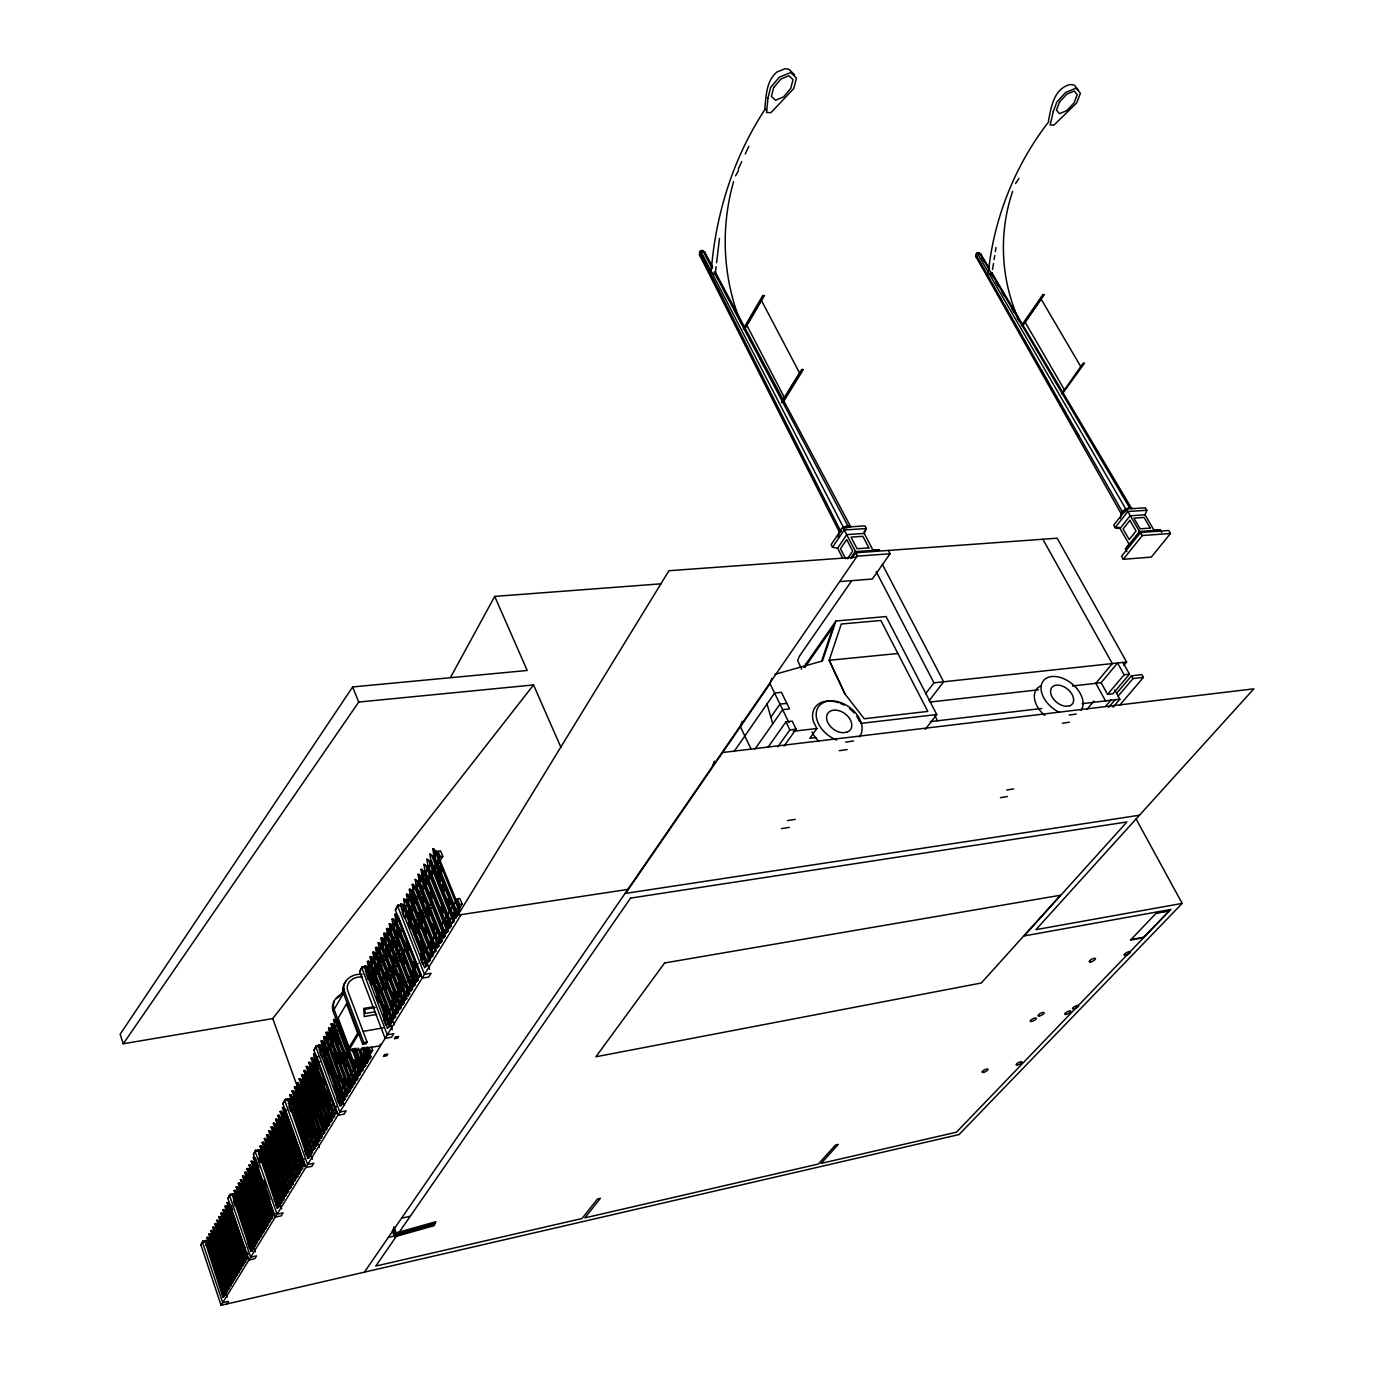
<?xml version="1.0" encoding="UTF-8"?>
<svg xmlns="http://www.w3.org/2000/svg" width="1374" height="1374" viewBox="0 0 1374 1374"><rect width="100%" height="100%" fill="white"/><g stroke="black" fill="none" stroke-linecap="round" stroke-linejoin="round"><path stroke-width="1.5" d="M386.712 979.422L385.424 975.093L385.75 979.198L388.378 979.147L382.985 985.656M403.389 950.258L401.947 954.295M413.162 908.678C412.561 904.556 416.666 908.283 414.158 910.807M425.768 913.229L425.425 911.477L427.125 911.237M414.501 906.703L414.33 908.18M416.7 926.815L418.417 925.818M425.425 911.477L425.236 912.971M699.469 251.682L840.081 530.021L839.686 532.717L699.452 254.774L700.534 250.669L704.587 251.854L712.642 267.02M702.887 251.717L702.956 250.703M396.262 953.127L395.832 957.094L396.451 956.064M389.289 949.76L388.103 949.709M421.595 923.568L419.894 923.826L420.152 921.095L418.16 916.08L416.82 916.046L418.744 912.594M427.915 912.971L426.215 913.229L426.49 910.481M426.971 905.535C427.451 902.735 427.949 907.338 429.65 905.535L430.148 904.899M764.734 109.199C766.228 96.249 765.971 81.014 777.014 71.998L785.052 68.7L788.882 69.232L794.619 74.831M392.346 969.065L390.972 972.157M393.926 969.512L393.857 966.764M715.236 271.897L715.511 274.663L711.097 272.756C715.407 214.773 733.115 157.735 765.232 109.044L766.675 110.246M715.39 272.773L716.112 266.711M716.593 262.674L719.461 238.406M386.523 954.964L386.146 957.833L387.812 955.016M416.992 928.377L416.717 926.076M838.192 537.457L840.081 530.021L843.464 527.118L847.827 525.727L850.918 526.534L845.783 528.166M399.164 950.224L399.147 953.367L400.676 955.205M412.647 928.171L413.591 925.149M422.522 911.975L422.608 913.779M991.839 272.67L992.492 275.229L988.232 273.478C993.866 218.449 1014.768 165.464 1048.723 121.754M992.56 269.493L993.488 263.499M994.106 259.514L994.724 255.53M995.343 251.528L995.961 247.543M386.695 975.574L386.781 977.206M395.042 963.191L394.338 964.325L392.724 960.563L394.39 960.306L392.912 960.443M380.22 988.816L380.117 985.845M414.553 935.282L414.639 932.362M989.555 268.789L980.796 254.035L977.086 252.936L975.987 256.749L1121.459 514.185L1120.205 518.565M380.358 962.796L379.567 964.995M978.992 253.898L979.181 252.953M980.521 255.409L980.796 254.035L978.391 252.558M402.857 950.516L403.321 949.795M382.728 977.326L382.539 980.04M1048.465 121.118C1051.093 107.224 1053.806 88.468 1070.157 84.535L1074.228 85.051L1078.487 90.186M334.346 1000.719L333.332 1005.012L334.105 1009.478L353.101 1060.333L352.053 1062.085L355.299 1061.484L356.347 1059.732L352.397 1049.169L349.151 1049.753L358.717 1033.78M733.596 181.608C720.337 227.895 722.81 278.596 741.067 323.182M428.774 904.642L428.671 905.294A2.284 1.013 82 0 0 428.791 906.531L429.032 907.355M381.233 988.301L380.014 991.015M1012.672 191.347C998.348 233.065 1000.736 280.176 1019.044 320.314M404.231 905.226L397.996 905.054L395.386 910.069L422.127 978.133L428.757 977.034L431.093 973.239L424.463 974.321L397.653 906.187L404.231 905.226L405.777 909.107M1121.459 514.185L1122.232 511.66L1125.564 508.964L1129.48 507.676L1132.743 508.414M385.424 959.292L385.39 955.548M368.215 966.918L362.169 966.781L359.662 971.607L385.115 1038.366L391.59 1037.215L393.806 1033.643L387.313 1034.794L361.774 967.949L368.215 966.918L369.726 970.851M925.269 729.388L936.742 714.532L886.075 616.548L835.924 621.014L822.494 660.963L775.056 674.308M625.634 893.375L770.024 683.685L771.793 678.413M821.618 661.134L833.176 626.802L804.872 667.317L806.091 663.728M412.939 909.863L410.843 913.109M339.979 1105.778L341.25 1103.717L320.657 1047.847L318.682 1045.219L319.438 1049.959L339.979 1105.778L341.164 1105.555L342.435 1103.477L321.842 1047.641L319.867 1045.013L316.312 1045.751L313.942 1050.337L337.815 1115.344L344.101 1114.125L346.128 1110.845L339.825 1112.064L315.9 1046.971L322.151 1045.854L323.594 1049.805M742.2 721.436L740.397 726.709L750.908 748.761M427.245 914.157L426.764 915.359M712.505 766.366L714.325 761.127M307.776 1158.368L308.978 1156.41L287.424 1098.994L307.776 1158.368L308.927 1158.127L310.129 1156.187L290.446 1101.381L288.557 1098.771L285.191 1099.372L282.907 1103.786L305.715 1167.574L311.864 1166.32L313.787 1163.228L307.621 1164.482L284.744 1100.608L290.859 1099.458L292.301 1103.442M255.633 1150.261L253.434 1154.521L275.281 1217.124L281.292 1215.835L283.096 1212.899L277.067 1214.187L255.186 1151.532L261.163 1150.347L255.633 1150.261L253.434 1154.521M250.807 1251.405L251.871 1249.636L232.051 1194.178L250.807 1251.405L251.906 1251.147L252.988 1249.395L234.868 1196.548L233.151 1193.954L230.059 1194.315L227.929 1198.454L248.934 1259.975L254.843 1258.67L256.56 1255.888L250.652 1257.193L229.595 1195.586L235.469 1194.384L232.996 1193.714L232.172 1195.14M226.865 1303.96L228.496 1301.333L222.708 1302.655L202.51 1242.216L208.264 1240.962L203.008 1240.911L200.947 1244.913L221.094 1305.3L959.086 1134.546L1182.172 903.405L1136.075 818.921M382.676 988.799L381.663 990.74M1161.803 532.545L1160.291 529.969L1154.126 530.45L1145.006 514.803L1146.826 510.286L1145.401 507.83L1126.405 509.05L1113.713 525.194L1115.138 527.65L1120.033 528.492L1129.05 544.156L1125.443 549.033L1126.92 551.627M399.473 958.434L399.061 955.411M711.097 272.756L711.457 271.88M383.775 959.55L382.848 961.268M396.21 1232.873L435.85 1221.726L434.064 1225.677L394.51 1236.823L396.21 1232.873L393.977 1226.879M850.575 558.479L855.281 551.627L879.583 549.892L873.108 550.407L864.263 533.438L866.359 528.543L864.967 525.881L842.794 527.307L831.133 544.619L832.507 547.281L837.59 548.192L842.451 557.638M380.048 966.042L380.546 962.401M381.955 965.201L379.774 967.828M404.626 952.251L404.042 953.401M738.25 169.105L741.754 161.531M745.275 153.957L748.778 146.383M389.22 966.351L390.783 965.115M395.145 965.561L393.634 966.987M399.971 934.818L399.989 931.589L399.49 932.499M359.662 971.607L362.169 966.781M395.386 910.069L397.996 905.054M200.947 1244.913L203.008 1240.911M227.929 1198.454L230.059 1194.315M282.907 1103.786L285.191 1099.372M313.942 1050.337L316.312 1045.751M393.582 970.748L390.25 971.796M396.279 938.494L396.674 937.721A3.761 1.632 81.9 0 0 397.034 936.226M412.372 909.193C410.311 912.388 410.431 909.227 412.973 910.55M417.954 928.068L417.095 929.477M399.113 931.538L400.865 930.679M385.184 959.876L382.556 961.577M450.672 677.159L494.709 596.402L661.358 583.795M425.064 915.599L422.574 917.798M735.537 175.872L738.577 170.324M389.701 970.611L386.764 970.8L388.584 967.519M333.624 1019.542L335.651 1022.17L336.836 1021.964L334.809 1019.336L333.624 1019.542L334.38 1024.334L355.368 1080.651L356.57 1080.428L357.875 1078.298L333.075 1011.264C330.722 1004.531 335.153 997.352 341.113 994.244L344.239 988.833M334.105 1009.478L343.466 993.282L342.693 988.816L343.706 984.505L346.385 980.778M205.087 1241.649L205.877 1240.293M257.762 1151.172L258.638 1149.66M287.321 1100.385L288.248 1098.788L290.859 1099.458M318.459 1046.885L319.438 1045.202L322.151 1045.854M207.337 1245.789L215.958 1231.035M218.123 1227.343L220.269 1223.65M222.433 1219.975L231.055 1205.221L232.704 1210.065L224.065 1224.784M254.413 1165.289L233.443 1201.116L235.109 1205.977L239.316 1198.815M259.154 1157.166L261.283 1153.542M263.396 1149.918L279.3 1122.73M281.412 1119.106L286.702 1110.037M318.029 1056.486L288.849 1106.379L290.653 1111.394L302.572 1091.111M332.937 1030.981L320.142 1052.862L322.031 1057.98M335.084 1027.34L338.279 1021.861M397.739 920.168L366.24 974.029L368.249 979.284L370.671 978.889L400.057 928.961M413.849 892.619L402.273 912.405L404.385 917.763L440.264 856.689L442.789 856.346L440.573 850.901L438.048 851.245L433.841 858.441M415.961 889.03L431.745 862.03M208.934 1250.546L221.901 1228.459M241.412 1195.243L243.507 1191.67M245.62 1188.081L247.715 1184.508M249.81 1180.936L257.161 1168.415M260.888 1162.095L286.376 1118.676M304.736 1087.418L312.327 1074.52M314.491 1070.827L319.902 1061.604M323.096 1056.159L340.202 1027.031M368.249 979.284L382.384 955.239M384.565 951.529L393.256 936.724M395.42 933.032L398.683 927.484M212.18 1248.227L214.344 1244.552M223 1229.833L231.656 1215.114M237.307 1205.513L246.788 1189.42M248.883 1185.848L257.299 1171.541M265.251 1158.024L268.445 1152.597M270.575 1148.99L280.159 1132.708M284.418 1125.478L287.613 1120.05M294.036 1109.11L298.381 1101.742M300.545 1098.049L308.137 1085.151M310.318 1081.458L317.909 1068.56M324.384 1057.568L332.937 1043.003M335.084 1039.362L338.296 1033.901M406.859 917.403L442.789 856.346M385.321 956.682L386.97 953.882L385.579 952.302M392.827 946.514L388.705 953.504L388.705 951.461M394.424 943.818L395.832 941.43L394.149 941.688M399.267 953.882L399.782 953.024L397.584 954.157L399.267 953.882L400.143 956.149M415.978 924.049L418.228 925.286L416.545 925.544L414.295 929.305L415.858 929.099M426.936 910.687L425.236 910.945L422.969 914.74L423.862 915.342M404.763 949.194L406.67 945.999L405.21 946.171L406.876 945.913L406.412 944.659M419.894 923.826L421.921 923.019M426.215 913.229L428.207 909.914M385.424 984.076L383.878 986.687L382.212 986.961M389.185 977.79L390.817 975.059L389.151 975.334M397.515 963.844L399.422 960.649L397.756 960.924M423.037 918.863L424.394 918.88L419.139 927.673L417.438 927.931L417.696 925.217L415.704 920.202L414.364 920.168L417.404 919.945L416.064 919.91M428.911 911.306L430.886 907.991L427.675 908.472L430.886 907.991M392.26 976.502L394.132 973.393L392.689 973.548M351.349 1050.921L352.397 1049.169M343.466 993.282L362.736 1044.412L363.818 1042.626L367.081 1042.042L347.862 991.135C344.582 982.513 354.372 975.832 362.204 977.12M367.081 1042.042L365.999 1043.828L362.736 1044.412M221.231 1287.301L245.465 1247.437M250.068 1239.88L258.638 1225.78M260.768 1222.259L270.42 1206.389M274.199 1200.172L276.363 1196.599M278.527 1193.044L300.202 1157.372M318.94 1126.56L304.564 1150.193L306.402 1155.311L323.027 1128.088M321.155 1122.919L332.199 1104.73M366.068 1049.049L336.596 1097.534L338.502 1102.738L370.241 1050.749L372.646 1050.32L371.323 1046.799M418.194 963.277L383.775 1019.886L385.836 1025.244L417.009 974.183M422.917 955.514L438.478 929.923M440.693 926.265L457.37 898.854L459.895 898.476L462.162 904.023L453.231 918.622M222.846 1292.127L247.148 1252.349M247.921 1243.401L249.604 1248.331L271.983 1211.679M275.951 1205.187L294.414 1174.925M296.595 1171.369L304.204 1158.917M325.243 1124.447L336.321 1106.293M426.198 959.138L422.849 964.617L420.702 959.155M428.413 955.497L444.025 929.94M446.241 926.299L459.62 904.401L462.162 904.023M228.342 1286.219L223.91 1293.449L221.746 1293.947M230.557 1282.595L248.247 1253.672M259.343 1235.535L251.82 1247.832L249.604 1248.331M262.571 1230.262L272.258 1214.427M280.382 1201.151L283.645 1195.809M285.826 1192.254L303.242 1163.778M308.703 1154.847L312.035 1149.403M314.268 1145.761L319.816 1136.693M323.148 1131.249L334.243 1113.112M341.954 1100.488L372.646 1050.32M388.258 1024.815L418.366 975.609M425.339 964.222L433.136 951.443M435.369 947.802L450.998 922.263M222.863 1297.022L224.958 1295.098L207.594 1243.247L205.945 1240.67L204.863 1240.911L222.863 1297.022L224.958 1295.098M224.889 1293.69L227.002 1291.783L209.587 1239.846L207.938 1237.27L206.856 1237.493L224.889 1293.69L227.002 1291.783M226.933 1290.358L229.046 1288.434L211.579 1236.428L209.913 1233.852L208.831 1234.092L226.933 1290.358L229.046 1288.434M228.994 1287.009L231.107 1285.085L213.571 1232.993L211.922 1230.417L210.84 1230.657L228.994 1287.009L231.107 1285.085M231.038 1283.642L233.168 1281.719L215.581 1229.558L213.915 1226.982L212.833 1227.205L231.038 1283.642L233.168 1281.719M233.116 1280.276L235.246 1278.335L217.607 1226.106L215.941 1223.53L214.842 1223.753L233.116 1280.276L235.246 1278.335M235.194 1276.875L237.324 1274.935L219.634 1222.637L217.951 1220.043L216.869 1220.284L235.194 1276.875L237.324 1274.935M237.273 1273.475L239.419 1271.517L221.661 1219.15L219.977 1216.557L218.895 1216.797L237.273 1273.475L239.419 1271.517M239.368 1270.057L241.515 1268.099L223.704 1215.646L222.021 1213.07L220.922 1213.294L239.368 1270.057L241.515 1268.099M241.463 1266.622L243.627 1264.664L225.765 1212.143L224.065 1209.549L222.966 1209.79L241.463 1266.622L243.627 1264.664M243.576 1263.187L245.74 1261.212L227.826 1208.605L226.126 1206.029L225.027 1206.252L243.576 1263.187L245.74 1261.212M245.706 1259.718L247.87 1257.742L229.887 1205.067L228.187 1202.49L227.088 1202.714L245.706 1259.718L247.87 1257.742M252.953 1247.884L255.135 1245.892L236.963 1192.958L235.246 1190.365L234.13 1190.588L252.953 1247.884L255.135 1245.892M255.1 1244.363L257.299 1242.354L239.076 1189.352L237.341 1186.758L236.225 1186.981L255.1 1244.363L257.299 1242.354M257.264 1240.825L259.48 1238.816L241.189 1185.728L239.454 1183.134L238.337 1183.358L257.264 1240.825L259.48 1238.816M259.446 1237.27L261.661 1235.243L243.301 1182.104L241.566 1179.493L240.45 1179.734L259.446 1237.27L261.661 1235.243M261.627 1233.697L263.842 1231.671L245.431 1178.445L243.696 1175.852L242.58 1176.075L261.627 1233.697L263.842 1231.671M263.825 1230.125L266.041 1228.081L247.578 1174.787L245.826 1172.177L244.709 1172.4L263.825 1230.125L266.041 1228.081M266.024 1226.518L268.256 1224.474L249.725 1171.095L247.973 1168.501L246.856 1168.724L266.024 1226.518L268.256 1224.474M268.239 1222.912L270.472 1220.851L251.889 1167.402L250.12 1164.809L249.003 1165.032L268.239 1222.912L270.472 1220.851M270.472 1219.288L272.705 1217.227L254.053 1163.692L252.284 1161.082L251.167 1161.305L270.472 1219.288L272.705 1217.227M272.705 1215.646L274.937 1213.568L272.705 1215.646L253.331 1157.578L254.448 1157.355L256.234 1159.965L255.117 1160.188L253.331 1157.578M277.222 1208.244L279.489 1206.166L260.648 1152.408L258.862 1149.798L257.728 1150.021L277.222 1208.244L279.489 1206.166M279.489 1204.551L281.756 1202.473L262.846 1148.63L261.06 1146.019L259.926 1146.242L279.489 1204.551L281.756 1202.473M281.756 1200.859L284.023 1198.746L265.062 1144.834L263.258 1142.223L262.142 1142.447L281.756 1200.859L284.023 1198.746M284.04 1197.132L286.307 1195.019L267.295 1141.021L265.474 1138.428L264.358 1138.634L284.04 1197.132L286.307 1195.019M286.324 1193.388L288.609 1191.275L269.527 1137.208L267.707 1134.598L266.573 1134.821L286.324 1193.388L288.609 1191.275M288.626 1189.644L290.91 1187.514L271.76 1133.361L269.939 1130.75L268.806 1130.974L288.626 1189.644L290.91 1187.514M290.927 1185.865L293.229 1183.735L274.027 1129.514L272.189 1126.903L271.056 1127.109L290.927 1185.865L293.229 1183.735M293.246 1182.087L295.565 1179.94L276.277 1125.632L274.439 1123.022L273.306 1123.245L293.246 1182.087L295.565 1179.94M295.582 1178.274L297.9 1176.127L278.544 1121.751L276.706 1119.14L275.573 1119.346L295.582 1178.274L297.9 1176.127M297.918 1174.461L300.236 1172.314L280.828 1117.835L278.991 1115.224L277.84 1115.448L297.918 1174.461L300.236 1172.314M300.271 1170.614L302.606 1168.467L283.13 1113.919L281.275 1111.308L280.124 1111.514L300.271 1170.614L302.606 1168.467M302.623 1166.766L304.959 1164.602L285.431 1109.986L283.559 1107.358L282.409 1107.581L302.623 1166.766L304.959 1164.602M310.163 1154.452L312.533 1152.271L292.782 1097.397L290.893 1094.769L289.742 1094.992L310.163 1154.452L312.533 1152.271M312.568 1150.536L314.938 1148.338L295.118 1093.378L293.229 1090.767L292.078 1090.973L312.568 1150.536L314.938 1148.338M314.99 1146.603L317.36 1144.387L297.471 1089.359L295.565 1086.731L294.414 1086.954L314.99 1146.603L317.36 1144.387M317.411 1142.636L319.781 1140.42L299.841 1085.305L297.935 1082.695L296.767 1082.901L317.411 1142.636L319.781 1140.42M319.85 1138.668L322.237 1136.435L302.211 1081.252L300.288 1078.624L299.137 1078.83L319.85 1138.668L322.237 1136.435M322.289 1134.666L324.676 1132.434L304.599 1077.164L302.675 1074.537L301.507 1074.76L322.289 1134.666L324.676 1132.434M324.745 1130.665L327.149 1128.415L306.986 1073.06L305.062 1070.432L303.894 1070.655L324.745 1130.665L327.149 1128.415M327.218 1126.628L329.623 1124.379L309.39 1068.938L307.45 1066.327L306.299 1066.533L327.218 1126.628L329.623 1124.379M329.691 1122.575L332.113 1120.325L311.812 1064.816L309.871 1062.188L308.703 1062.394L329.691 1122.575L332.113 1120.325M332.182 1118.522L334.603 1116.255L314.234 1060.659L312.293 1058.032L311.125 1058.238L332.182 1118.522L334.603 1116.255M334.689 1114.434L337.111 1112.15L316.673 1056.486L314.715 1053.858L313.547 1054.064L314.285 1058.787L334.689 1114.434L337.111 1112.15M342.521 1101.639L344.977 1099.337L324.316 1043.398L322.323 1040.788L321.155 1040.994L321.894 1045.734L342.521 1101.639L344.977 1099.337M345.063 1097.483L347.536 1095.164L326.789 1039.156L324.796 1036.528L323.629 1036.735L324.367 1041.492L345.063 1097.483L347.536 1095.164M347.622 1093.292L350.095 1090.973L329.279 1034.88L327.287 1032.252L326.102 1032.458L326.857 1037.233L347.622 1093.292L350.095 1090.973M350.198 1089.101L352.671 1086.765L331.787 1030.603L329.777 1027.975L328.609 1028.181L329.348 1032.956L350.198 1089.101L352.671 1086.765M352.774 1084.893L355.265 1082.54L334.311 1026.292L332.285 1023.664L331.117 1023.87L331.855 1028.645L352.774 1084.893L355.265 1082.54M355.368 1080.651L357.875 1078.298M336.905 1019.989L357.979 1076.392L360.486 1074.039L355.385 1060.419M352.586 1050.698L360.606 1072.115L363.114 1069.762L355.076 1048.328M355.918 1048.328L363.234 1067.821L365.742 1065.451L359.885 1049.839M360.727 1049.839L365.879 1063.51L368.404 1061.123L363.251 1047.452M364.11 1047.435L368.524 1059.182L371.066 1056.778L367.373 1047.005M387.468 1028.25L390.061 1025.794L368.095 968.447L365.965 965.819L364.763 966.008L365.536 970.937L387.468 1028.25L390.061 1025.794M391.607 1021.5L390.216 1023.75L392.827 1021.277L391.607 1021.5L369.554 964.05L367.442 961.422L368.644 961.216L370.774 963.861L394.218 1024.729M392.998 1019.233L395.609 1016.743L373.47 959.241L371.341 956.613L370.121 956.802L370.894 961.748L392.998 1019.233L395.609 1016.743M395.764 1014.682L398.391 1012.191L376.167 954.604L374.037 951.976L372.818 952.165L373.608 957.111L395.764 1014.682L398.391 1012.191M398.563 1010.13L401.191 1007.623L378.898 949.949L376.751 947.321L375.531 947.51L376.304 952.474L398.563 1010.13L401.191 1007.623M401.38 1005.545L404.008 1003.037L381.628 945.26L379.464 942.633L378.245 942.822L379.035 947.802L401.38 1005.545L404.008 1003.037M404.196 1000.942L406.841 998.417L384.377 940.572L382.212 937.927L380.976 938.116L381.783 943.114L404.196 1000.942L406.841 998.417M407.03 996.305L409.692 993.78L387.125 935.849L384.96 933.204L383.724 933.393L384.531 938.39L407.03 996.305L409.692 993.78M409.881 991.65L412.543 989.108L389.907 931.091L387.726 928.463L386.489 928.652L387.296 933.65L409.881 991.65L412.543 989.108M412.732 986.979L415.412 984.437L392.689 926.334L390.491 923.689L389.271 923.878L390.061 928.893L412.732 986.979L415.412 984.437M415.618 982.29L418.297 979.731L395.489 921.542L393.29 918.897L392.054 919.086L392.861 924.118L415.618 982.29L418.297 979.731M418.503 977.567L421.2 975.008L398.305 916.716L396.09 914.088L394.853 914.277L395.66 919.309L418.503 977.567L421.2 975.008M424.618 967.588L427.331 964.995L404.248 906.531L402.015 903.903L400.779 904.092L401.586 909.159L424.618 967.588L427.331 964.995M427.554 962.796L430.268 960.203L407.099 901.653L404.866 899.025L403.63 899.197L404.437 904.281L427.554 962.796L430.268 960.203M430.491 957.987L433.222 955.377L409.967 896.741L407.717 894.113L406.481 894.285L407.288 899.386L430.491 957.987L433.222 955.377M433.463 953.161L436.193 950.533L412.853 891.812L410.586 889.167L409.349 889.356L410.156 894.457L433.463 953.161L436.193 950.533M436.434 948.3L439.182 945.656L415.738 886.848L412.234 884.392L413.042 889.51L436.434 948.3L439.182 945.656M439.422 943.406L442.188 940.761L418.658 881.868L415.137 879.412L415.944 884.53L439.422 943.406L442.188 940.761M442.428 938.511L445.193 935.849L421.578 876.852L418.04 874.414L418.864 879.549L442.428 938.511L445.193 935.849M445.451 933.564L448.233 930.902L424.514 871.837L420.976 869.381L421.801 874.517L445.451 933.564L448.233 930.902M448.491 928.618L451.273 925.939L427.469 866.771L423.913 864.315L424.738 869.484L448.491 928.618L451.273 925.939M451.531 923.637L454.33 920.941L430.44 861.687L426.867 859.231L427.692 864.418L451.531 923.637L454.33 920.941M454.605 918.622L457.405 915.926L433.411 856.586L429.839 854.13L430.663 859.317L454.605 918.622L457.405 915.926M457.679 913.607L460.496 910.876L436.417 851.468L432.81 849.012L433.652 854.199L457.679 913.607L458.95 913.401M360.486 1074.039L357.979 1076.392M363.114 1069.762L360.606 1072.115M365.742 1065.451L363.234 1067.821M365.879 1063.51L368.404 1061.123M368.524 1059.182L371.066 1056.778M380.581 1044.137L379.516 1045.889L353.358 1050.56M221.094 1305.3L461.149 914.62M1015.575 183.549L1018.924 178.414M494.709 596.402L527.204 670.478L352.654 686.931L120.139 1034.279L123.282 1043.742L272.756 1018.563L533.541 684.922L560.901 747.301M417.301 931.143L418.727 926.557M832.507 547.281L844.186 529.986L866.359 528.543L864.006 531.978M837.59 548.192L846.813 534.589L864.263 533.438M847.466 558.754L852.704 551.111L846.71 539.518L840.459 548.724L845.577 558.634M385.373 972.792L384.668 976.571L386.317 976.296M850.987 558.428L855.641 551.644L842.794 527.307M851.966 557.93L855.452 552.829L1057.138 538.196L1126.628 662.028L1123.88 665.308M364.419 1272.135L857.17 556.144L890.077 553.756L888.36 550.476M123.282 1043.742L358.734 702.045L533.541 684.922M386.764 972.895L388.052 972.242L389.443 975.128M396.502 965.956L395.094 966.609M851.519 580.996L799.479 656.085L797.624 660.516L801.626 669.138M734.025 751.561L774.592 693.063L781.445 692.341L789.535 708.898L782.665 709.654L755.013 749.036M803.704 667.163L835.924 621.014M422.591 910.069L421.286 913.624L421.887 917.197M423.948 910.309L425.047 909.279L426.575 910.086M770.848 717.159L779.968 704.123L786.838 703.368M890.077 553.756L872.353 579.021L839.651 581.597M767.911 747.37L785.962 721.848L792.197 721.127L796.113 729.165L783.987 746.134M777.787 746.872L789.878 729.886L796.113 729.165M378.606 985.845L380.323 988.438M838.363 702.646A27.463 19.03 36.2 0 0 813.494 721.848L816.895 728.512L809.818 738.285L816.053 737.546M1062.411 393.737L1084.601 363.131L1083.141 363.165L1061.69 393.771M381.233 964.72L378.09 965.149M925.544 693.887L933.959 682.826L1126.628 662.028M929.168 700.706L943.646 681.779L882.383 564.405M427.932 905.792L428.74 903.061L427.039 902.821A3.401 1.511 82 0 0 426.627 904.195M1120.033 528.492L1130.063 515.8L1145.006 514.803M405.948 942.942L405.004 942.238L404.506 943.285A2.25 0.979 81.7 0 0 404.626 944.505L404.866 945.329M1125.443 549.033L1139.493 531.446L1140.987 534.039M1140.557 532.494L1121.545 556.264L1123.279 559.304L1151.309 557.105L1170.459 533.507L1168.69 530.484L1140.557 532.494L1142.326 535.534L1170.459 533.507M1123.279 559.304L1142.326 535.534M414.364 925.698L413.952 928.326M400.435 948.987L401.483 949.262M1072.476 685.969L1101.124 682.723L1117.577 663.007L1124.138 674.754L1129.462 674.153L1122.901 662.44M1087.16 709.104L1093.927 701.049M1101.124 682.723L1107.581 694.402L1124.138 674.754M1129.462 674.153L1112.888 693.784L1107.581 694.402M1105.726 706.219L1111.171 699.778M1116.615 693.355L1131.455 675.802L1141.846 674.634L1143.408 677.399L1119.776 705.154M1108.612 707.352L1115.413 699.332M1118.144 696.103L1133.018 678.567L1143.408 677.399M1113.043 707.232L1119.862 699.211L1114.761 690.023M1143.202 937.738L1169.703 910.43L1156.582 912.8L1130.424 940.125L1143.46 937.686M389.615 967.536L391.075 969.443M400.469 959.138L401.414 955.565M838.81 533.249L841.438 530.982M335.995 998.795L340.082 996.03M383.415 976.175L383.827 975.987A2.714 1.151 81.5 0 1 384.445 976.313L384.668 976.571M401.878 931.417L400.658 931.005M400.641 947.27L402.84 948.524M425.116 917.42L423.896 917.334M378.52 967.966L376.82 966.918M435.283 1222.997L395.66 1234.161L393.445 1228.167M434.493 1224.732L394.922 1235.879L392.706 1229.885M388.361 1237.356L397 1235.415M251.871 1249.636L252.988 1249.395M401.569 1218.171L410.259 1216.248M207.508 1241.787L208.59 1241.546M204.863 1240.911L206.512 1243.47L207.594 1243.247M205.516 1245.17L206.598 1244.947L205.945 1240.67M210.84 1230.657L212.489 1233.234L213.571 1232.993M211.493 1234.951L212.575 1234.711L211.922 1230.417M208.831 1234.092L210.48 1236.669L211.579 1236.428M209.483 1238.369L210.583 1238.146L209.913 1233.852M209.587 1239.846L208.487 1240.069L206.856 1237.493M216.869 1220.284L218.535 1222.86L219.634 1222.637M214.842 1223.753L216.508 1226.329L217.607 1226.106M215.512 1228.064L216.594 1227.824L215.941 1223.53M212.833 1227.205L214.499 1229.799L215.581 1229.558M223.636 1214.135L224.735 1213.895L224.065 1209.549M220.922 1213.294L222.605 1215.887L223.704 1215.646M218.895 1216.797L220.579 1219.373L221.661 1219.15M219.548 1221.125L220.647 1220.885L219.977 1216.557M227.088 1202.714L228.788 1205.307L229.887 1205.067M227.758 1207.076L228.857 1206.836L228.187 1202.49M225.027 1206.252L226.727 1208.845L227.826 1208.605M222.966 1209.79L224.666 1212.366L225.765 1212.143M233.769 1196.771L234.868 1196.548M239.007 1187.771L240.124 1187.548M239.076 1189.352L237.96 1189.575L236.225 1186.981M236.912 1191.378L238.011 1191.155L248.127 1220.576M234.13 1190.588L235.864 1193.182L236.963 1192.958M234.799 1194.985L235.916 1194.762M243.267 1180.506L244.366 1180.266L246.41 1186.174M240.45 1179.734L242.202 1182.327L243.301 1182.104M241.137 1184.148L242.236 1183.907M238.337 1183.358L240.072 1185.951L241.189 1185.728M246.856 1168.724L248.608 1171.318L249.725 1171.095M244.709 1172.4L246.461 1175.01L247.578 1174.787M245.396 1176.848L246.513 1176.608L245.826 1172.177M242.58 1176.075L244.332 1178.669L245.431 1178.445M254.018 1162.061L255.152 1161.82M251.167 1161.305L252.936 1163.915L254.053 1163.692M249.003 1165.032L250.772 1167.625L251.889 1167.402M308.978 1156.41L310.129 1156.187M249.69 1169.48L250.807 1169.257L250.12 1164.809M258.432 1154.504L259.549 1154.28L264.426 1168.209M1126.405 509.05L1139.493 531.446M262.142 1142.447L263.945 1145.057L265.062 1144.834M262.829 1146.947L263.963 1146.74L273.082 1172.675M259.926 1146.242L261.73 1148.853L262.846 1148.63M260.631 1150.742L261.747 1150.519L261.06 1146.019M257.728 1150.021L259.531 1152.631L260.648 1152.408M266.573 1134.821L268.394 1137.432L269.527 1137.208M267.277 1139.338L268.411 1139.115L267.707 1134.598M264.358 1138.634L266.161 1141.244L267.295 1141.021M265.045 1143.151L266.178 1142.928M274.01 1127.796L275.143 1127.573M271.056 1127.109L272.876 1129.737L274.027 1129.514M271.76 1131.661L272.894 1131.437M268.806 1130.974L270.626 1133.584L271.76 1133.361M278.544 1120.016L279.695 1119.793L278.991 1115.224M275.573 1119.346L277.411 1121.974L278.544 1121.751M276.277 1123.915L277.411 1123.692M273.306 1123.245L275.143 1125.856L276.277 1125.632M283.13 1112.167L284.281 1111.944M280.124 1111.514L281.979 1114.142L283.13 1113.919M341.25 1103.717L342.435 1103.477M277.84 1115.448L279.695 1118.058L280.828 1117.835M288.128 1103.597L289.279 1103.374L288.557 1098.771M282.409 1107.581L284.281 1110.192L285.431 1109.986M292.078 1090.973L293.967 1093.601L295.118 1093.378M1130.957 939.576L1143.735 937.188M289.742 1094.992L291.632 1097.603L292.782 1097.397M289.296 1101.604L290.446 1101.381M296.767 1082.901L298.673 1085.529L299.841 1085.305M297.488 1087.555L298.656 1087.332L297.935 1082.695M294.414 1086.954L296.32 1089.565L297.471 1089.359M295.135 1091.591L296.286 1091.368M301.507 1074.76L303.431 1077.371L304.599 1077.164M302.246 1079.414L303.396 1079.208M299.137 1078.83L301.043 1081.458L302.211 1081.252M353.101 1060.333L356.347 1059.732M306.299 1066.533L308.223 1069.161L309.39 1068.938M307.02 1071.222L308.188 1070.999M303.894 1070.655L305.818 1073.266L306.986 1073.06M304.633 1075.327L305.784 1075.121L305.062 1070.432M379.842 983.458L378.606 984.145A10.803 4.603 81.4 0 0 378.245 984.66M311.125 1058.238L313.066 1060.865L314.234 1060.659M311.846 1062.944L313.014 1062.737M308.703 1062.394L310.644 1065.022L311.812 1064.816M1156.032 913.366L1168.879 911.048M309.425 1067.083L310.593 1066.877L315.659 1080.754M313.547 1054.064L315.505 1056.692L316.673 1056.486M314.285 1058.787L315.453 1058.564L314.715 1053.858M1182.172 903.405L1035.893 929.666L1253.861 688.821L722.621 752.505M321.155 1040.994L323.13 1043.622L324.316 1043.398M320.657 1047.847L321.842 1047.641M319.438 1049.959L320.606 1049.753M326.857 1037.233L328.043 1037.026M363.062 1031.41L383.329 1027.855M323.629 1036.735L325.604 1039.362L326.789 1039.156M331.855 1028.645L333.04 1028.439L332.285 1023.664M328.609 1028.181L330.602 1030.809L331.787 1030.603M329.348 1032.956L330.533 1032.75L329.777 1027.975M326.102 1032.458L328.094 1035.086L329.279 1034.88M376.682 1014.407L364.213 1016.554L363.732 1008.43L374.106 1006.678M331.117 1023.87L333.126 1026.498L334.311 1026.292M375.119 1007.571L364.917 1009.306L365.175 1013.514L375.377 1011.762M373.676 976.433L375.325 976.158L378.623 970.576L376.974 970.851M392.466 973.668L394.132 973.393M391.573 975.42L389.907 975.695L389.666 978.322L391.332 978.065M1000.409 797.659L1007.331 796.525M365.536 970.937L366.755 970.731M386.764 970.8L388.43 970.525M1006.764 789.998L1013.703 788.899M781.48 828.608L789.277 827.371M369.554 964.05L370.774 963.861M367.442 961.422L368.215 966.351L369.434 966.162M364.763 966.008L366.875 968.636L368.095 968.447M787.405 820.622L795.22 819.385M396.21 950.997L397.945 951.392M372.818 952.165L374.947 954.793L376.167 954.604M403.801 950.791L405.485 950.516M397.172 953.075L398.838 952.817M373.608 957.111L374.81 956.922M398.786 954.878L400.452 954.604M370.121 956.802L372.251 959.43L373.47 959.241M394.905 956.888L396.571 956.63L398.117 960.598M370.894 961.748L372.114 961.542M389.409 942.77L390.371 945.243L392.037 944.986M379.035 947.802L380.255 947.613M375.531 947.51L377.678 950.138L378.898 949.949M376.304 952.474L377.524 952.285M384.531 938.39L385.75 938.202M380.976 938.116L383.157 940.761L384.377 940.572M381.783 943.114L383.002 942.925M378.245 942.822L380.409 945.449L381.628 945.26M386.489 928.652L388.67 931.28L389.907 931.091M387.296 933.65L388.516 933.478M383.724 933.393L385.905 936.02L387.125 935.849M422.694 919.137L424.394 918.88M392.861 924.118L394.08 923.929M627.798 889.425L457.817 915.136L668.932 570.725L856.483 557.14M420.152 921.095L421.852 920.838M389.271 923.878L391.453 926.505L392.689 926.334M390.061 928.893L391.298 928.721M625.015 893.478L1139.441 815.246M394.853 914.277L397.069 916.905L398.305 916.716M407.58 916.63L410.74 916.166L407.236 915.788M395.66 919.309L396.897 919.137M416.82 916.046L419.86 915.823L418.503 915.788M416.288 916.733L417.988 916.475L420.564 922.985M392.054 919.086L394.252 921.714L395.489 921.542M400.779 904.092L403.011 906.72L404.248 906.531M412.629 906.428L414.33 906.17L413.608 905.157M401.586 909.159L402.822 908.97M410.053 909.245L411.736 908.987M407.288 899.386L408.525 899.197M403.63 899.197L405.862 901.825L407.099 901.653M409.349 889.356L411.599 891.984L412.853 891.812M410.156 894.457L411.41 894.268M406.481 894.285L408.731 896.913L409.967 896.741M1062.377 723.222L1069.419 722.226M415.944 884.53L417.198 884.358M412.234 884.392L414.501 887.02L415.738 886.848M413.042 889.51L414.295 889.321L413.471 884.221M1069.195 715.047L1076.237 714.051M839.239 750.685L847.191 749.569M418.04 874.414L421.578 876.852M418.864 879.549L420.118 879.36M415.137 879.412L417.404 882.039L418.658 881.868M845.594 742.097L853.58 740.981M423.913 864.315L427.469 866.771M420.976 869.381L424.514 871.837M421.801 874.517L423.037 874.345M426.867 859.231L430.44 861.687M432.81 849.012L436.417 851.468M433.652 854.199L434.905 854.027L434.081 848.84M429.839 854.13L433.411 856.586M930.301 721.642L1041.75 708.452M1082.18 703.677L1119.862 699.211M793.176 731.277L816.895 728.512M860.605 723.411L936.742 714.532M930.095 702.045L1038.486 689.8M897.857 653.492L829.192 660.293L844.838 693.801L864.212 718.757L927.794 711.406L880.837 620.464L841.283 624.019L829.192 660.293L844.873 693.784M1139.149 531.515L1160.291 529.969M1119.346 527.358L1115.138 527.65L1127.831 511.523L1146.826 510.286M362.255 974.458C352.74 972.929 340.666 980.899 344.531 991.478L363.818 1042.626M390.371 945.243L392.037 945.278M855.641 551.644L856.741 554.443M341.113 994.244L342.744 994.347M423.724 909.502L425.236 910.945M699.418 252.713L700.397 253.142M387.691 953.195L388.636 953.608M977.12 257.316L975.987 256.749L976.038 253.881M701.977 250.274L704.587 251.854L707.49 259.016M372.818 978.099L379.241 985.742M415.807 924.513L416.545 925.544M977.086 252.936L1126.611 510.424L1121.407 514.632L1122.232 511.66L976.244 255.375L977.773 254.018L979.662 253.451L1129.48 507.676L1131.695 508.569L991.736 272.481M1080.72 366.514L1041.028 298.931L1025.056 322.048L1064.163 389.392M981.603 257.247L983.767 260.923M991.341 273.804L993.505 277.479M995.669 281.155L998.915 286.685M1002.161 292.198L1004.325 295.874M1011.899 308.755L1014.064 312.43M1017.31 317.944L1019.474 321.636M978.168 259.171L984.505 270.3M986.618 274.01L989.778 279.575M991.891 283.284L1002.419 301.816M1004.531 305.526L1007.692 311.091M1009.804 314.801L1011.917 318.51M1014.029 322.22L1016.125 325.93M1018.237 329.64L1020.35 333.35M1023.51 338.914L1025.622 342.624M1027.735 346.334L1029.83 350.044M1041.44 370.43L1043.553 374.14M1045.648 377.85L1047.761 381.56M1059.354 401.964L1061.467 405.656M1063.579 409.366L1065.692 413.076M1077.285 433.48L1079.397 437.19M1131.455 675.802L1133.018 678.567M1042.832 539.226L1112.305 663.59L1095.799 683.325L1105.572 700.912M715.665 272.705L850.626 526.654L847.827 525.727L714.137 272.052M715.476 274.13L718.465 279.798M723.463 289.261L729.439 300.597M734.437 310.06L740.431 321.396M745.412 330.842L747.404 334.638M749.414 338.416L751.406 342.195M760.389 359.215L764.373 366.772M712.144 268.274L703.162 251.236L701.083 251.837L699.452 254.774L702.818 259.205M876.217 571.721L933.959 682.826M856.792 716.077L859.643 721.556M855.452 552.829L857.17 556.144M934.664 715.236L937.515 720.783M704.759 263.018L709.602 272.55M717.365 287.801L719.306 291.597M770.024 683.685L788.951 722.587M785.962 721.848L789.878 729.886M396.433 938.631L398.357 937.463A3.761 1.632 81.9 0 0 398.597 936.742M700.534 250.669L844.083 528.715M386.867 973.118L387.777 975.403M438.048 851.245L440.264 856.689M457.37 898.854L459.62 904.401M435.146 851.64L459.225 911.082M439.714 865.912L442.119 871.837M432.157 856.758L456.151 916.115M436.709 870.996L440.711 880.889M442.308 884.839L444.695 890.764M447.89 898.682L450.277 904.607M453.472 912.508L455.876 918.433M429.186 861.876L453.077 921.13M426.215 866.942L450.019 926.128M352.654 686.931L358.734 702.045M441.037 906.737L443.407 912.662M446.584 920.546L449.745 928.429M423.261 872.009L446.962 931.091M424.618 878.278L426.988 884.186M430.148 892.052L432.518 897.961M420.324 877.041L443.939 936.038M441.329 932.414L443.682 938.305M417.404 882.039L440.934 940.967M421.887 896.123L424.24 902.014M427.383 909.863L429.719 915.754M432.862 923.603L435.197 929.477M438.34 937.326L440.676 943.217M414.501 887.02L437.928 945.862M411.599 891.984L434.94 950.722M412.183 896.226L414.519 902.1M419.173 913.83L421.509 919.704M424.618 927.519L426.936 933.393M430.045 941.224L432.381 947.081M408.731 896.913L431.986 955.583M417.816 922.641L420.135 928.498M405.862 901.825L429.014 960.392M409.521 913.847L411.839 919.704M414.914 927.502L417.232 933.341M420.324 941.156L424.171 950.894M408.078 914.929L423.415 953.814M426.49 961.577L429.564 969.357M403.011 906.72L426.077 965.201M408.198 922.607L410.5 928.446M420.478 953.762L422.797 959.602M397.069 916.905L419.963 975.196M406.79 944.367L409.074 950.19M413.643 961.834L415.944 967.657M394.252 921.714L417.061 979.937M397.12 931.692L399.405 937.497M412.303 970.456L414.57 976.261M391.453 926.505L414.175 984.643M395.832 940.331L398.099 946.136M402.634 957.747L404.901 963.552M410.946 979.044L413.213 984.849M388.67 931.28L411.307 989.314M391.624 941.465L393.977 947.459M385.905 936.02L408.456 993.986M392.741 956.167L394.802 961.439M399.731 974.132L403.613 984.128M406.704 992.114L408.267 996.098M383.157 940.761L405.605 998.623M386.094 950.894L388.413 956.871M393.05 968.825L395.368 974.819M398.46 982.788L400.779 988.765M380.409 945.449L402.788 1003.243M397.206 991.393L399.525 997.369M401.053 1001.354L402.599 1005.339M377.678 950.138L399.971 1007.829M379.069 956.252L381.371 962.212M385.974 974.149L388.275 980.109M392.878 992.028L396.725 1001.972M374.947 954.793L397.172 1012.415M377.884 964.857L380.169 970.817M384.754 982.719L387.056 988.679M391.642 1000.581L393.943 1006.541M383.655 982.719L382.882 980.332M381.508 981.878L382.453 984.351M372.251 959.43L394.372 1016.966M370.946 970.113L374.741 980.006M377.781 987.923L380.048 993.849M384.617 1005.734L386.884 1011.659M368.215 966.351L391.435 1026.447M371.976 976.725L386.283 1014.012M389.289 1021.861L392.294 1029.71M366.875 968.636L388.842 1026M368.266 974.681L372.045 984.574M376.579 996.425L378.846 1002.35M383.398 1014.201L385.665 1020.126M368.919 1047.228L370.241 1050.749M366.171 1047.211L369.864 1057.001M366.772 1051.127L369.726 1058.959M362.049 1047.658L367.202 1061.346M364.127 1055.472L367.064 1063.287M357.944 1048.104L364.557 1065.674M361.499 1059.801L363.698 1065.657M353.874 1048.534L361.912 1069.968M357.412 1060.213L359.61 1066.052M354.2 1060.642L359.284 1074.262M353.358 1060.625L355.54 1066.447M335.651 1022.17L356.673 1078.521M346.059 1052.278L348.309 1058.306M354.32 1074.399L356.57 1080.428M333.126 1026.498L354.08 1082.764M333.796 1030.448L339.017 1044.515M342.006 1052.536L347.244 1066.585M351.727 1078.642L353.977 1084.67M330.602 1030.809L351.486 1086.989M331.271 1034.742L333.521 1040.771M337.987 1052.793L341.697 1062.823M347.656 1078.848L351.383 1088.878M328.094 1035.086L348.91 1091.196M333.968 1053.034L337.678 1063.047M343.62 1079.054L345.853 1085.065M325.604 1039.362L346.351 1095.387M338.124 1075.258L340.34 1081.269M323.13 1043.622L343.792 1099.561M392.311 1230.846L394.51 1236.823M323.079 1045.528L325.277 1051.505M329.708 1063.493L334.861 1077.456M339.275 1089.427L341.491 1095.421M326.497 1057.671L340.305 1095.095M342.487 1101.003L343.947 1104.936M324.281 1059.715L329.417 1073.661M333.813 1085.615L341.164 1105.555M315.505 1056.692L335.943 1112.39M316.175 1060.556L318.373 1066.516M322.735 1078.435L324.934 1084.395M327.115 1090.355L330.756 1100.299M313.066 1060.865L333.435 1116.478M317.377 1074.64L323.921 1092.502M326.823 1100.437L329.004 1106.379M310.644 1065.022L330.928 1120.549M321.447 1096.589L325.071 1106.499M327.252 1112.442L330.859 1122.352M308.223 1069.161L328.455 1124.602M314.68 1088.809L321.173 1106.62M325.501 1118.488L328.386 1126.405M305.818 1073.266L325.982 1128.638M306.505 1077.096L311.537 1090.922M320.159 1114.623L325.913 1130.424M303.431 1077.371L323.508 1132.657M307.69 1091.042L311.28 1100.9M313.427 1106.826L317.016 1116.684M301.043 1081.458L321.069 1136.659M301.026 1083.279L307.45 1101.003M317.446 1128.586L321.001 1138.428M298.673 1085.529L318.631 1140.643M305.062 1105.04L314.303 1130.613M272.756 1018.563L298.948 1091.025M301.851 1099.063L314.938 1135.285M317.136 1141.33L319.318 1147.376M296.32 1089.565L316.192 1144.611M297.007 1093.343L300.545 1103.15M309.047 1126.732L311.177 1132.623M314.732 1142.429L316.14 1146.363M293.967 1093.601L313.77 1148.561M295.358 1099.32L298.897 1109.127M301.009 1115.001L308.789 1136.573M291.632 1097.603L311.366 1152.494M304.994 1136.607L308.515 1146.397M295.152 1111.411L307.329 1145.281M310.198 1153.267L312.345 1159.244M289.983 1105.331L303.31 1142.481M284.281 1110.192L303.809 1164.843M285.723 1115.997L293.658 1138.239M299.446 1154.4L303.774 1166.526M281.979 1114.142L301.456 1168.69M289.897 1138.084L297.815 1160.291M279.695 1118.058L299.085 1172.537M280.416 1121.819L285.431 1135.92M294.036 1160.12L299.068 1174.22M277.411 1121.974L296.75 1176.367M283.13 1139.802L289.57 1157.904M275.143 1125.856L294.414 1180.18M278.716 1137.62L282.271 1147.668M287.269 1161.751L293.675 1179.837M272.876 1129.737L292.095 1183.976M273.598 1133.447L278.578 1147.496M282.838 1159.536L284.968 1165.564M270.626 1133.584L289.777 1187.754M270.644 1135.285L282.683 1169.36M268.394 1137.432L287.475 1191.516M273.34 1153.13L281.103 1175.148M283.233 1181.142L287.458 1193.147M266.161 1141.244L285.174 1195.26M277.428 1174.907L282.357 1188.905M263.945 1145.057L282.889 1198.987M281.481 1196.617L282.889 1200.618M261.73 1148.853L280.622 1202.714M266.642 1164.465L280.622 1204.311M265.405 1162.456L276.741 1194.745M279.557 1202.817L281.687 1208.862M259.531 1152.631L278.355 1206.406M269.304 1182.138L276.964 1204.036M259.652 1156.324L261.369 1161.253M274.697 1199.347L276.449 1204.363M259.119 1158.213L260.51 1162.181M263.842 1180.18L265.921 1186.14M256.921 1161.94L258.999 1167.9M263.86 1181.795L270.094 1199.674M255.117 1160.188L273.821 1213.809M255.839 1163.812L266.212 1193.577M252.936 1163.915L271.588 1217.467M252.971 1165.547L271.588 1219.047M250.772 1167.625L269.356 1221.108M251.494 1171.232L259.051 1192.993M262.486 1202.885L269.373 1222.671M248.608 1171.318L267.14 1224.715M252.764 1184.8L258.93 1202.576M265.096 1220.352L267.157 1226.278M246.461 1175.01L264.924 1228.322M255.392 1202.267L257.436 1208.175M244.332 1178.669L262.726 1231.911M251.854 1201.941L253.898 1207.849M260.03 1225.591L262.743 1233.457M242.202 1182.327L260.545 1235.484M249.02 1203.59L260.562 1237.029M240.072 1185.951L258.364 1239.056M240.793 1189.506L258.381 1240.585M256.182 1242.594L237.341 1186.758M251.494 1230.383L256.217 1244.123M235.864 1193.182L254.018 1246.132M236.586 1196.72L246.667 1226.089M252.713 1243.728L254.053 1247.644M238.87 1204.294L247.715 1230.091M253.16 1245.96L255.203 1251.92M233.82 1198.334L245.207 1231.585M250.566 1247.231L251.906 1251.147M228.788 1205.307L246.753 1257.983M233.683 1221.005L246.805 1259.477M226.727 1208.845L244.641 1261.452M226.796 1210.374L230.231 1220.49M233.666 1230.589L244.675 1262.929M224.666 1212.366L242.528 1264.904M225.422 1215.921L228.857 1226.003M233.649 1240.138L242.563 1266.381M222.605 1215.887L240.416 1268.339M222.691 1217.398L227.466 1231.516M233.632 1249.653L240.467 1269.816M220.579 1219.373L238.32 1271.774M221.334 1222.912L226.109 1236.995M232.24 1255.115L238.372 1273.234M218.535 1222.86L236.225 1275.175M218.621 1224.371L224.735 1242.457M229.492 1256.54L236.294 1276.635M216.508 1226.329L234.147 1278.576M217.264 1229.833L222.021 1243.899M226.762 1257.949L234.215 1280.018M214.499 1229.799L232.086 1281.959M214.584 1231.276L220.664 1249.327M222.691 1255.338L232.137 1283.402M212.489 1233.234L230.008 1285.325M213.245 1236.72L230.076 1286.768M210.48 1236.669L227.964 1288.692M211.922 1242.13L228.032 1290.117M225.92 1292.024L207.938 1237.27M211.648 1251.027L227.157 1297.296M206.512 1243.47L223.876 1295.356M210.6 1256.901L223.945 1296.764M767.036 703.952L772.755 723.772M429.461 904.607L429.65 905.535M392.311 967.657L392.191 967.038A2.542 1.099 81.6 0 0 392.019 966.437M422.213 869.192L422.763 872.627M419.293 874.225L419.843 877.66M390.491 923.689L391.023 927.038M387.726 928.463L388.258 931.795M384.96 933.204L385.493 936.536M382.212 937.927L382.728 941.259M376.751 947.321L377.266 950.619M371.341 956.613L371.856 959.911M368.644 961.216L369.159 964.514M327.287 1032.252L327.785 1035.429M324.796 1036.528L325.295 1039.706M322.323 1040.788L322.821 1043.948M312.293 1058.032L312.774 1061.157M302.675 1074.537L303.156 1077.645M295.565 1086.731L296.045 1089.822M290.893 1094.769L291.374 1097.86M281.275 1111.308L281.739 1114.348M276.706 1119.14L277.187 1122.18M272.189 1126.903L272.653 1129.926M265.474 1138.428L265.938 1141.433M263.258 1142.223L263.722 1145.229M258.862 1149.798L259.325 1152.786M254.448 1157.355L254.911 1160.343M247.973 1168.501L248.419 1171.455M243.696 1175.852L244.143 1178.789M239.454 1183.134L239.9 1186.071M235.246 1190.365L235.693 1193.285M226.126 1206.029L226.573 1208.931M222.021 1213.07L222.468 1215.956M405.828 942.581L404.231 943.886L404.145 942.839A3.332 1.443 81.7 0 1 404.574 940.623M428.293 904.848L428.379 905.895M426.593 905.105L426.679 906.153M1059.388 712.35A23.959 15.543 39 0 1 1041.595 684.2A23.959 15.543 39 0 1 1068.972 681.556A23.959 15.543 39 0 1 1081.115 710.255M1044.807 715.493A23.856 15.561 39 0 1 1041.372 685.678M836.611 740.054A25.402 17.587 36.2 0 1 816.826 710.118A25.402 17.587 36.2 0 1 847.414 705.875A25.402 17.587 36.2 0 1 859.317 736.893M818.698 741.17A25.299 17.587 36.2 0 1 812.017 731.999M840.27 703.351A27.463 19.03 36.2 0 1 844.048 705.12M849.441 708.606A27.463 19.03 36.2 0 1 854.147 712.9M767.997 97.915L766.537 112.479L770.917 112.685L793.708 88.606L796.456 78.129L790.72 72.53L779.298 77.202L770.642 87.438L767.997 97.915M1053.291 111.534L1050.165 124.965L1053.944 125.12L1076.684 102.895L1080.393 93.243L1076.134 88.125L1065.674 92.453L1056.898 101.899L1053.291 111.534M773.648 87.593L771.432 96.386L775.503 100.25L783.472 96.97L790.72 88.451L793.021 79.64L788.968 75.707L780.93 79.005L773.648 87.593M1059.491 102.037L1056.451 110.126L1059.474 113.664L1066.791 110.624L1074.124 102.775L1077.233 94.651L1074.228 91.045L1066.859 94.102L1059.491 102.037M346.557 1003.759L338.176 1018.1L349.133 1047.417L357.635 1033.214L346.557 1003.759M762.759 295.547L743.265 328.884L744.931 328.867L764.442 295.53L762.759 295.547M761.299 300.185L746.735 325.071L784.485 397.721L799.651 373.127L761.299 300.185M801.712 369.52L781.394 402.462L783.077 402.41L803.395 369.486L801.712 369.52M384.565 1054.614L383.483 1056.366L386.695 1055.782L387.777 1054.047L384.565 1054.614M395.489 1036.992L394.39 1038.778L397.601 1038.194L398.718 1036.425L395.489 1036.992M1042.849 294.62L1021.449 325.604L1022.891 325.586L1044.292 294.62L1042.849 294.62M630.563 898.115L375.755 1266.072L581.975 1218.532L597.518 1198.935L600.421 1198.283L584.877 1217.862L818.372 1164.018L835.529 1145.006L838.277 1144.387L821.102 1163.4L956.441 1132.193L1170.803 909.451L1024.111 935.952L1126.938 821.944L630.563 898.115M664.621 962.951L595.921 1056.761L981.294 983.011L1060.436 895.247L664.621 962.951M1129.875 520.351L1123.09 528.956L1129.222 539.604L1136.058 531.034L1129.875 520.351M425.82 907.682L424.119 907.939L427.177 907.699L425.82 907.682M847.088 732.136L842.709 732.737A13.946 9.652 36.2 0 1 826.65 716.455A13.946 9.652 36.2 0 1 845.25 713.913A13.946 9.652 36.2 0 1 847.088 732.136M1069.865 705.755L1066.001 706.288A13.156 8.536 39 0 1 1050.56 691.002A13.156 8.536 39 0 1 1067.031 688.717A13.156 8.536 39 0 1 1069.865 705.755M868.883 547.883L857.05 548.707L851.038 537.114L862.872 536.324L868.883 547.883M1150.244 528.097L1140.128 528.818L1133.928 518.135L1144.061 517.466L1150.244 528.097M1031.668 1021.449A3.418 1.065 -26.6 0 0 1036.374 1018.409A3.418 1.065 -26.6 0 0 1031.84 1019.336A3.418 1.065 -26.6 0 0 1031.668 1021.449M983.509 1072.355A3.315 1.013 -26.2 0 0 988.078 1069.419A3.315 1.013 -26.2 0 0 983.595 1070.38A3.315 1.013 -26.2 0 0 983.509 1072.355M1017.499 1065.005A3.28 0.996 -26.4 0 0 1022.033 1062.102A3.28 0.996 -26.4 0 0 1017.636 1063.047A3.28 0.996 -26.4 0 0 1017.499 1065.005M1066.104 1014.407A3.383 1.048 -26.8 0 0 1070.793 1011.384A3.383 1.048 -26.8 0 0 1066.344 1012.294A3.383 1.048 -26.8 0 0 1066.104 1014.407M1090.612 961.972A3.521 1.134 -27.2 0 0 1095.507 958.794A3.521 1.134 -27.2 0 0 1090.904 959.67A3.521 1.134 -27.2 0 0 1090.612 961.972M1039.465 1015.953A3.418 1.065 -26.7 0 0 1044.188 1012.913A3.418 1.065 -26.7 0 0 1039.654 1013.823A3.418 1.065 -26.7 0 0 1039.465 1015.953M1073.884 1008.945A3.383 1.048 -26.9 0 0 1078.59 1005.923A3.383 1.048 -26.9 0 0 1074.142 1006.833A3.383 1.048 -26.9 0 0 1073.884 1008.945M1125.478 955.308A3.487 1.099 -27.4 0 0 1130.355 952.148A3.487 1.099 -27.4 0 0 1125.856 953.006A3.487 1.099 -27.4 0 0 1125.478 955.308"/></g></svg>
